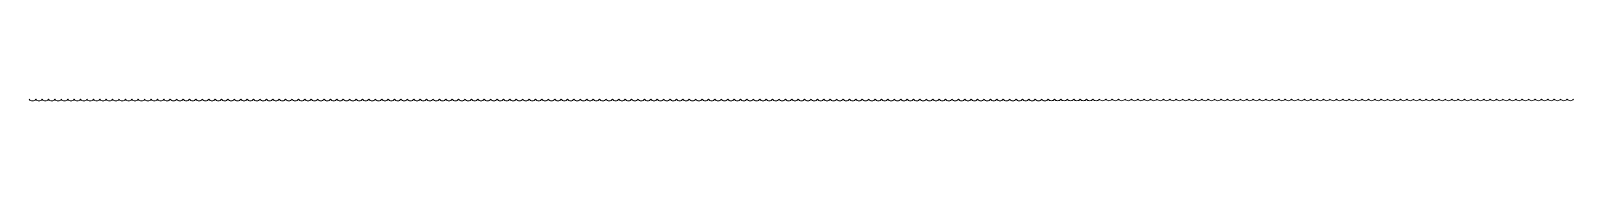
# Model space of a CAD drawing. Header units: millimetres. Extents: x -204396 to 1997851, y -2958255 to 237418.
# Drawn here: x 977548 to 1105239, y -46728 to -46563 of the extents above; entities that cross this region are included whole.
import ezdxf

# ---------------------------------------------------------------- set-up
doc = ezdxf.new("R2010")
doc.units = ezdxf.units.MM
doc.layers.add('экспертиза', color=1, linetype='Continuous', lineweight=0)

msp = doc.modelspace()

# ---------------------------------------------------------------- linework, layer by layer
at = {"layer": 'экспертиза'}
msp.add_lwpolyline([(977425, -46590, 0.5205671), (977956, -46590, 0.5205671), (978487, -46590, 0.5205671), (979018, -46589, 0.5205671), (979550, -46589, 0.5205671), (980081, -46589, 0.5205671), (980612, -46589, 0.5205671), (981143, -46589, 0.5205671), (981674, -46589, 0.5205671), (982205, -46589, 0.5205671), (982736, -46589, 0.5205671), (983268, -46589, 0.5205671), (983799, -46589, 0.5205671), (984330, -46588, 0.5205671), (984861, -46588, 0.5205671), (985392, -46588, 0.5205671), (985923, -46588, 0.5205671), (986454, -46588, 0.5205671), (986986, -46588, 0.5205671), (987517, -46588, 0.5205671), (988048, -46588, 0.5205671), (988579, -46588, 0.5205671), (989110, -46587, 0.5205671), (989641, -46587, 0.5205671), (990172, -46587, 0.5205671), (990704, -46587, 0.5205671), (991235, -46587, 0.5205671), (991766, -46587, 0.5205671), (992297, -46587, 0.5205671), (992828, -46587, 0.5205671), (993359, -46587, 0.5205671), (993890, -46586, 0.5205671), (994421, -46586, 0.5205671), (994953, -46586, 0.5205671), (995484, -46586, 0.5205671), (996015, -46586, 0.5205671), (996546, -46586, 0.5205671), (997077, -46586, 0.5205671), (997608, -46586, 0.5205671), (998139, -46586, 0.5205671), (998671, -46585, 0.5205671), (999202, -46585, 0.5205671), (999733, -46585, 0.5205671), (1000264, -46585, 0.5205671), (1000795, -46585, 0.5205671), (1001326, -46585, 0.5205671), (1001857, -46585, 0.5205671), (1002389, -46585, 0.5205671), (1002920, -46585, 0.5205671), (1003451, -46584, 0.5205671), (1003982, -46584, 0.5205671), (1004513, -46584, 0.5205671), (1005044, -46584, 0.5205671), (1005575, -46584, 0.5205671), (1006107, -46584, 0.5205671), (1006638, -46584, 0.5205671), (1007169, -46584, 0.5205671), (1007700, -46584, 0.5205671), (1008231, -46583, 0.5205671), (1008762, -46583, 0.5205671), (1009293, -46583, 0.5205671), (1009825, -46583, 0.5205671), (1010356, -46583, 0.5205671), (1010887, -46583, 0.5205671), (1011418, -46583, 0.5205671), (1011949, -46583, 0.5205671), (1012480, -46583, 0.5205671), (1013011, -46583, 0.5205671), (1013542, -46582, 0.5205671), (1014074, -46582, 0.5205671), (1014605, -46582, 0.5205671), (1015136, -46582, 0.5205671), (1015667, -46582, 0.5205671), (1016198, -46582, 0.5205671), (1016729, -46582, 0.5205671), (1017260, -46582, 0.5205671), (1017792, -46582, 0.5205671), (1018323, -46581, 0.5205671), (1018854, -46581, 0.5205671), (1019385, -46581, 0.5205671), (1019916, -46581, 0.5205671), (1020447, -46581, 0.5205671), (1020978, -46581, 0.5205671), (1021510, -46581, 0.5205671), (1022041, -46581, 0.5205671), (1022572, -46581, 0.5205671), (1023103, -46580, 0.5205671), (1023634, -46580, 0.5205671), (1024165, -46580, 0.5205671), (1024696, -46580, 0.5205671), (1025228, -46580, 0.5205671), (1025759, -46580, 0.5205671), (1026290, -46580, 0.5205671), (1026821, -46580, 0.5205671), (1027352, -46580, 0.5205671), (1027883, -46579, 0.5205671), (1028414, -46579, 0.5205671), (1028946, -46579, 0.5205671), (1029477, -46579, 0.5205671), (1030008, -46579, 0.5205671), (1030539, -46579, 0.5205671), (1031070, -46579, 0.5205671), (1031601, -46579, 0.5205671), (1032132, -46579, 0.5205671), (1032663, -46578, 0.5205671), (1033195, -46578, 0.5205671), (1033726, -46578, 0.5205671), (1034257, -46578, 0.5205671), (1034788, -46578, 0.5205671), (1035319, -46578, 0.5205671), (1035850, -46578, 0.5205671), (1036381, -46578, 0.5205671), (1036913, -46578, 0.5205671), (1037444, -46577, 0.5205671), (1037975, -46577, 0.5205671), (1038506, -46577, 0.5205671), (1039037, -46577, 0.5205671), (1039568, -46577, 0.5205671), (1040099, -46577, 0.5205671), (1040631, -46577, 0.5205671), (1041162, -46577, 0.5205671), (1041693, -46577, 0.5205671), (1042224, -46577, 0.5205671), (1042755, -46576, 0.5205671), (1043286, -46576, 0.5205671), (1043817, -46576, 0.5205671), (1044349, -46576, 0.5205671), (1044880, -46576, 0.5205671), (1045411, -46576, 0.5205671), (1045942, -46576, 0.5205671), (1046473, -46576, 0.5205671), (1047004, -46576, 0.5205671), (1047535, -46575, 0.5205671), (1048067, -46575, 0.5205671), (1048598, -46575, 0.5205671), (1049129, -46575, 0.5205671), (1049660, -46575, 0.5205671), (1050191, -46575, 0.5205671), (1050722, -46575, 0.5205671), (1051253, -46575, 0.5205671), (1051784, -46575, 0.5205671), (1052316, -46574, 0.5205671), (1052847, -46574, 0.5205671), (1053378, -46574, 0.5205671), (1053909, -46574, 0.5205671), (1054440, -46574, 0.5205671), (1054971, -46574, 0.5205671), (1055502, -46574, 0.5205671), (1056034, -46574, 0.5205671), (1056565, -46574, 0.5205671), (1057096, -46573, 0.5205671), (1057627, -46573, 0.5205671), (1058158, -46573, 0.5205671), (1058689, -46573, 0.5205671), (1059220, -46573, 0.5205671), (1059752, -46573, 0.5205671), (1060283, -46573, 0.5205671), (1060814, -46573, 0.5205671), (1061345, -46573, 0.5205671), (1061876, -46572, 0.5205671), (1062407, -46572, 0.5205671), (1062938, -46572, 0.5205671), (1063470, -46572, 0.5205671), (1064001, -46572, 0.5205671), (1064532, -46572, 0.5205671), (1065063, -46572, 0.5205671), (1065594, -46572, 0.5205671), (1066125, -46572, 0.5205671), (1066656, -46571, 0.5205671), (1067188, -46571, 0.5205671), (1067719, -46571, 0.5205671), (1068250, -46571, 0.5205671), (1068781, -46571, 0.5205671), (1069312, -46571, 0.5205671), (1069843, -46571, 0.5205671), (1070374, -46571, 0.5205671), (1070905, -46571, 0.5205671), (1071437, -46571, 0.5205671), (1071968, -46570, 0.5205671), (1072499, -46570, 0.5205671), (1073030, -46570, 0.5205671), (1073561, -46570, 0.5205671), (1074092, -46570, 0.5205671), (1074623, -46570, 0.5205671), (1075155, -46570, 0.5205671), (1075686, -46570, 0.5205671), (1076217, -46570, 0.5205671), (1076748, -46569, 0.5205671), (1077279, -46569, 0.5205671), (1077810, -46569, 0.5205671), (1078341, -46569, 0.5205671), (1078873, -46569, 0.5205671), (1079404, -46569, 0.5205671), (1079935, -46569, 0.5205671), (1080466, -46569, 0.5205671), (1080997, -46569, 0.5205671), (1081528, -46568, 0.5205671), (1082059, -46568, 0.5205671), (1082591, -46568, 0.5205671), (1083122, -46568, 0.5205671), (1083653, -46568, 0.5205671), (1084184, -46568, 0.5205671), (1084715, -46568, 0.5205671), (1085246, -46568, 0.5205671), (1085777, -46568, 0.5205671), (1086309, -46567, 0.5205671), (1086840, -46567, 0.5205671), (1087371, -46567, 0.5205671), (1087902, -46567, 0.5205671), (1088433, -46567, 0.5205671), (1088964, -46567, 0.5205671), (1089495, -46567, 0.5205671), (1090026, -46567, 0.5205671), (1090558, -46567, 0.5205671), (1091089, -46566, 0.5205671), (1091620, -46566, 0.5205671), (1092151, -46566, 0.5205671), (1092682, -46566, 0.5205671), (1093213, -46566, 0.5205671), (1093744, -46566, 0.5205671), (1094276, -46566, 0.5205671), (1094807, -46566, 0.5205671), (1095338, -46566, 0.5205671), (1095869, -46565, 0.5205671), (1096400, -46565, 0.5205671), (1096931, -46565, 0.5205671), (1097462, -46565, 0.5205671), (1097994, -46565, 0.5205671), (1098525, -46565, 0.5205671), (1099056, -46565, 0.5205671), (1099587, -46565, 0.5205671), (1100118, -46565, 0.5205671), (1100649, -46565, 0.5205671), (1101180, -46564, 0.5205671), (1101712, -46564, 0.5205671), (1102243, -46564, 0.5205671), (1102774, -46564, 0.5205671), (1103305, -46564, 0.5205671), (1103836, -46564, 0.5205671), (1104367, -46564, 0.5205671), (1104898, -46564, 0.5205671), (1105430, -46564, 0.5205671)], format="xyb", dxfattribs=at)

doc.saveas('drawing.dxf')
